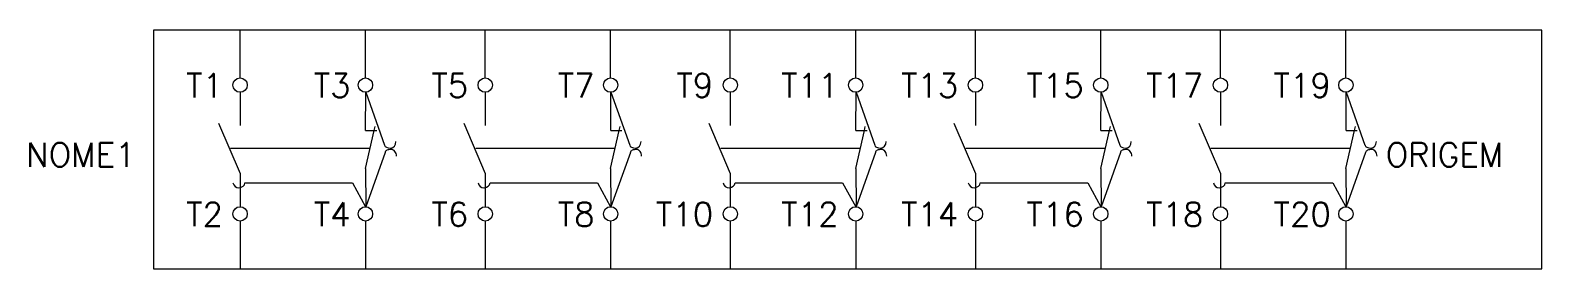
# Model space of a CAD drawing. Extents: x -10 to 116, y -20 to 0.
import ezdxf
from ezdxf.enums import TextEntityAlignment as Align

# ---------------------------------------------------------------- set-up
doc = ezdxf.new("R2010")
doc.units = 0
doc.header["$MEASUREMENT"] = 0
doc.layers.get('0').update_dxf_attribs({"linetype": 'CONTINUOUS'})
doc.styles.add('ROMANS', font='romans')

msp = doc.modelspace()

# ---------------------------------------------------------------- linework, layer by layer
for p, q in [((7.25, -5.2), (7.25, -8)), ((17.76, -8.4), (17.78, -5.2)), ((17.78, -5.2), (19.35, -9.64)), ((27.78, -5.2), (27.78, -8)), ((38.29, -8.4), (38.3, -5.2)), ((38.3, -5.2), (39.88, -9.64)), ((48.3, -5.2), (48.3, -8)), ((58.82, -8.4), (58.83, -5.2)), ((58.83, -5.2), (60.4, -9.64)), ((68.83, -5.2), (68.83, -8)), ((79.34, -8.4), (79.35, -5.2)), ((79.35, -5.2), (80.93, -9.64)), ((89.35, -5.2), (89.35, -8)), ((99.87, -8.4), (99.88, -5.2)), ((99.88, -5.2), (101.45, -9.64)), ((5.45, -7.8), (7.25, -12)), ((17.75, -11.6), (18.48, -8.4)), ((17.76, -8.4), (18.48, -8.4)), ((18.48, -8.4), (18.55, -8.08)), ((18.48, -8.4), (18.7, -8.4)), ((25.98, -7.8), (27.78, -12)), ((38.28, -11.6), (39, -8.4)), ((38.29, -8.4), (39, -8.4)), ((39, -8.4), (39.08, -8.08)), ((39, -8.4), (39.23, -8.4)), ((46.5, -7.8), (48.3, -12)), ((58.8, -11.6), (59.53, -8.4)), ((58.82, -8.4), (59.53, -8.4)), ((59.53, -8.4), (59.6, -8.08)), ((59.53, -8.4), (59.75, -8.4)), ((67.03, -7.8), (68.83, -12)), ((79.33, -11.6), (80.06, -8.4)), ((79.34, -8.4), (80.06, -8.4)), ((80.06, -8.4), (80.13, -8.08)), ((80.06, -8.4), (80.28, -8.4)), ((87.55, -7.8), (89.35, -12)), ((99.85, -11.6), (100.58, -8.4)), ((99.87, -8.4), (100.58, -8.4)), ((100.58, -8.4), (100.65, -8.08)), ((100.58, -8.4), (100.8, -8.4)), ((19.4, -10.24), (17.78, -14.8)), ((39.93, -10.24), (38.3, -14.8)), ((60.45, -10.24), (58.83, -14.8)), ((80.98, -10.24), (79.35, -14.8)), ((101.5, -10.24), (99.88, -14.8)), ((7.25, -12), (7.25, -14.8)), ((17.75, -11.6), (17.78, -14.8)), ((27.78, -12), (27.78, -14.8)), ((38.28, -11.6), (38.3, -14.8)), ((48.3, -12), (48.3, -14.8)), ((58.8, -11.6), (58.83, -14.8)), ((68.83, -12), (68.83, -14.8)), ((79.33, -11.6), (79.35, -14.8)), ((89.35, -12), (89.35, -14.8)), ((99.85, -11.6), (99.88, -14.8)), ((7.65, -12.8), (16.65, -12.8)), ((16.65, -12.8), (17.75, -14.8)), ((28.18, -12.8), (37.18, -12.8)), ((37.18, -12.8), (38.28, -14.8)), ((48.7, -12.8), (57.7, -12.8)), ((57.7, -12.8), (58.8, -14.8)), ((69.23, -12.8), (78.23, -12.8)), ((78.23, -12.8), (79.33, -14.8)), ((89.75, -12.8), (98.75, -12.8)), ((98.75, -12.8), (99.85, -14.8))]:
    msp.add_line(p, q)
at = {"ltscale": 0.254}
for p, q in [((18.13, -9.92), (6.45, -9.92)), ((38.66, -9.92), (26.98, -9.92)), ((59.18, -9.92), (47.5, -9.92)), ((79.71, -9.92), (68.03, -9.92)), ((100.24, -9.92), (88.55, -9.92))]:
    msp.add_line(p, q, dxfattribs=at)
msp.add_lwpolyline([(0, -20), (116.26, -20), (116.26, 0), (0, 0), (0, -20)], close=True)
for points in [[(7.25, -4), (7.25, 0)], [(17.75, -4), (17.75, 0)], [(27.78, -4), (27.78, 0)], [(38.28, -4), (38.28, 0)], [(48.3, -4), (48.3, 0)], [(58.8, -4), (58.8, 0)], [(68.83, -4), (68.83, 0)], [(79.33, -4), (79.33, 0)], [(89.35, -4), (89.35, 0)], [(99.85, -4), (99.85, 0)], [(7.25, -16), (7.25, -20)], [(17.75, -16), (17.75, -20)], [(27.78, -16), (27.78, -20)], [(38.28, -16), (38.28, -20)], [(48.3, -16), (48.3, -20)], [(58.8, -16), (58.8, -20)], [(68.83, -16), (68.83, -20)], [(79.33, -16), (79.33, -20)], [(89.35, -16), (89.35, -20)], [(99.85, -16), (99.85, -20)]]:
    msp.add_lwpolyline(points)
for centre in [(7.25, -4.6), (17.75, -4.6), (27.78, -4.6), (38.28, -4.6), (48.3, -4.6), (58.8, -4.6), (68.83, -4.6), (79.33, -4.6), (89.35, -4.6), (99.85, -4.6), (7.25, -15.4), (17.75, -15.4), (27.78, -15.4), (38.28, -15.4), (48.3, -15.4), (58.8, -15.4), (68.83, -15.4), (79.33, -15.4), (89.35, -15.4), (99.85, -15.4)]:
    msp.add_circle(centre, 0.6)
for centre, major_axis, ratio, start_param, end_param in [((19.86, -9.64), (0.512, 0), 0.475429, 3.141593, 4.712389), ((19.91, -10.24), (0.512, 0), 0.475429, 1.570796, 3.141593), ((19.86, -9.33), (0, -0.547), 0.801282, 0, 1.570796), ((19.91, -10.55), (0, -0.547), 0.801282, 1.570796, 3.141593), ((40.39, -9.64), (0.512, 0), 0.475429, 3.141593, 4.712389), ((40.44, -10.24), (0.512, 0), 0.475429, 1.570796, 3.141593), ((40.39, -9.33), (0, -0.547), 0.801282, 0, 1.570796), ((40.44, -10.55), (0, -0.547), 0.801282, 1.570796, 3.141593), ((60.91, -9.64), (0.512, 0), 0.475429, 3.141593, 4.712389), ((60.96, -10.24), (0.512, 0), 0.475429, 1.570796, 3.141593), ((60.91, -9.33), (0, -0.547), 0.801282, 0, 1.570796), ((60.96, -10.55), (0, -0.547), 0.801282, 1.570796, 3.141593), ((81.44, -9.64), (0.512, 0), 0.475429, 3.141593, 4.712389), ((81.49, -10.24), (0.512, 0), 0.475429, 1.570796, 3.141593), ((81.44, -9.33), (0, -0.547), 0.801282, 0, 1.570796), ((81.49, -10.55), (0, -0.547), 0.801282, 1.570796, 3.141593), ((101.97, -9.64), (0.512, 0), 0.475429, 3.141593, 4.712389), ((102.02, -10.24), (0.512, 0), 0.475429, 1.570796, 3.141593), ((101.97, -9.33), (0, -0.547), 0.801282, 0, 1.570796), ((102.02, -10.55), (0, -0.547), 0.801282, 1.570796, 3.141593), ((7.08, -12.78), (0.354, -0.283), 0.883452, 3.926991, 5.497787), ((7.15, -12.8), (0.5, 0), 0.8, 4.712389, 6.283185), ((27.6, -12.78), (0.354, -0.283), 0.883452, 3.926991, 5.497787), ((27.68, -12.8), (0.5, 0), 0.8, 4.712389, 6.283185), ((48.13, -12.78), (0.354, -0.283), 0.883452, 3.926991, 5.497787), ((48.2, -12.8), (0.5, 0), 0.8, 4.712389, 6.283185), ((68.66, -12.78), (0.354, -0.283), 0.883452, 3.926991, 5.497787), ((68.73, -12.8), (0.5, 0), 0.8, 4.712389, 6.283185), ((89.18, -12.78), (0.354, -0.283), 0.883452, 3.926991, 5.497787), ((89.25, -12.8), (0.5, 0), 0.8, 4.712389, 6.283185)]:
    msp.add_ellipse(centre, major_axis=major_axis, ratio=ratio, start_param=start_param, end_param=end_param)

# ---------------------------------------------------------------- texts
at = {"style": 'ROMANS'}
for tag, p in [('T1', (5.82, -4.63)), ('T3', (16.5, -4.63)), ('T5', (26.35, -4.63)), ('T7', (36.94, -4.63)), ('T9', (46.87, -4.63)), ('T11', (57.37, -4.63)), ('T13', (67.4, -4.63)), ('T15', (77.9, -4.63)), ('T17', (87.92, -4.63)), ('T19', (98.6, -4.63)), ('NOME1', (-1.5, -10.44)), ('T2', (5.82, -15.43)), ('T4', (16.5, -15.43)), ('T6', (26.35, -15.43)), ('T8', (36.94, -15.43)), ('T10', (46.87, -15.43)), ('T12', (57.37, -15.43)), ('T14', (67.4, -15.43)), ('T16', (77.9, -15.43)), ('T18', (87.92, -15.43)), ('T20', (98.6, -15.43))]:
    msp.add_attdef(tag, text='', height=2, dxfattribs=at).set_placement(p, align=Align.MIDDLE_RIGHT)
msp.add_attdef('ORIGEM', text='', height=2, dxfattribs=at).set_placement((103.18, -10.44), align=Align.MIDDLE_LEFT)

doc.saveas('drawing.dxf')
